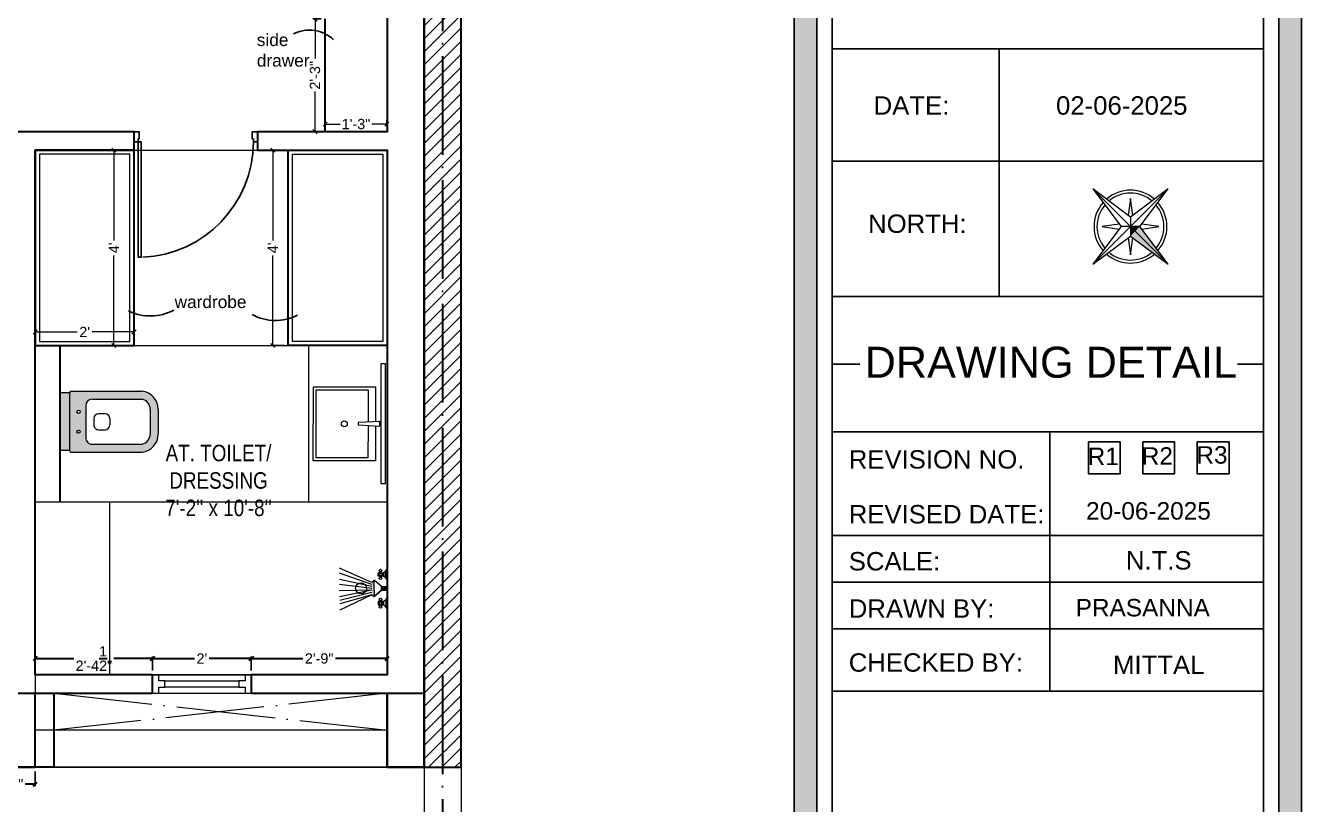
# Model space of a CAD drawing. Header units: millimetres. Extents: x 56222 to 3066687, y -650199 to -121287.
# Drawn here: x 150910.3 to 151220.4, y -177401.7 to -177212.3 of the extents above; entities that cross this region are included whole.
import ezdxf
from ezdxf.enums import TextEntityAlignment as Align

# ---------------------------------------------------------------- set-up
doc = ezdxf.new("R2010")
doc.units = ezdxf.units.MM
doc.header["$MEASUREMENT"] = 0
doc.header["$PDMODE"] = 35
doc.linetypes.add('ACAD_ISO04W100', pattern=[30, 24, -3, 0, -3])
doc.layers.get('Defpoints').update_dxf_attribs({"color": 220})
doc.layers.add('AR DOOR', color=40, linetype='Continuous')
doc.layers.add('AR ELE-5', color=134, linetype='Continuous')
for name, color, linetype, lineweight in [('COLUMN', 1, 'Continuous', 30), ('dim05', 1, 'Continuous', 13), ('ELEVATION ( SPIRAL STAIR )', 250, 'Continuous', 9), ('FIRST FLOOR ( TEXT )', 7, 'Continuous', 9), ('FURNITURE', 32, 'Continuous', 9), ('GROUND FLOOR', 7, 'Continuous', 9), ('GROUND FLOOR  ( HATCH )', 251, 'Continuous', 9), ('GROUND FLOOR  ( PLINE )', 251, 'Continuous', 30), ('Labelling', 1, 'Continuous', 25), ('NAME PLATE', 7, 'Continuous', 25), ('SECOND FLOOR', 7, 'Continuous', 9), ('SECOND FLOOR  ( PLINE )', 251, 'Continuous', 30), ('SECOND FLOOR ( DW_RAIL )', 7, 'Continuous', 9), ('SECOND FLOOR ( PLine )', 7, 'Continuous', 30), ('title block', 7, 'Continuous', 9), ('UTILITY', 48, 'Continuous', 9), ('wall', 7, 'Continuous', 30), ('X_PLOT', 1, 'Continuous', 9)]:
    doc.layers.add(name, color=color, linetype=linetype, lineweight=lineweight)
doc.layers.add('XX~SLAB ( PLINE )', color=251, linetype='Continuous', plot=False)
doc.styles.add('Arial', font='arial.ttf')
doc.styles.add('KATHA', font='swissc.ttf')
doc.styles.get("Standard").update_dxf_attribs({"font": 'arial.ttf', "height": 6})
doc.styles.add('style4', font='ARIALN.TTF')
doc.dimstyles.new('ISO-25', dxfattribs={"dimtxt": 2.5, "dimasz": 1, "dimexe": 0.5, "dimexo": 1, "dimtad": 0, "dimdec": 1, "dimlunit": 4, "dimtxsty": 'Standard', "dimblk": 'OBLIQUE', "dimcen": 2.5, "dimclrd": 1, "dimclre": 1, "dimclrt": 5, "dimadec": 0, "dimazin": 0, "dimtfac": 1, "dimtdec": 1, "dimtmove": 0, "dimatfit": 3, "dimfxl": 1, "dimlwd": -1, "dimarcsym": 0})

# ---------------------------------------------------------------- blocks, each defined once
blk = doc.blocks.new('4t')
at = {"transparency": 33554607}
h = blk.add_hatch(color=1, dxfattribs=at)
h.dxf.hatch_style = 1
h.paths.add_polyline_path([(45531.33, -35822.29), (45529.23, -35821.83), (45528.09, -35837.01)])
h = blk.add_hatch(color=1, dxfattribs=at)
h.dxf.hatch_style = 1
h.paths.add_polyline_path([(45531.8, -35820.19), (45529.23, -35821.83), (45531.33, -35822.29)])
h = blk.add_hatch(color=1, dxfattribs=at)
h.dxf.hatch_style = 1
h.paths.add_polyline_path([(45531.8, -35820.19), (45531.33, -35822.29), (45533.44, -35822.75)])
h = blk.add_hatch(color=1, dxfattribs=at)
h.dxf.hatch_style = 1
h.paths.add_polyline_path([(45533.44, -35822.75), (45531.33, -35822.29), (45528.09, -35837.01)])
at = {"layer": 'title block', "color": 7, "lineweight": 9}
for p, q in [((45535.51, -35803.37), (45530.16, -35817.62)), ((45535.51, -35803.37), (45531.8, -35820.19)), ((45534.36, -35818.55), (45535.51, -35803.37)), ((45530.5, -35816.7), (45526.88, -35812.49)), ((45526.88, -35812.49), (45529.18, -35817.55)), ((45530.16, -35817.62), (45514.98, -35816.48)), ((45514.98, -35816.48), (45529.23, -35821.83)), ((45514.98, -35816.48), (45531.8, -35820.19)), ((45531.8, -35820.19), (45530.16, -35817.62)), ((45539.5, -35815.27), (45534.44, -35817.57)), ((45535.28, -35818.89), (45539.5, -35815.27)), ((45528.31, -35821.48), (45524.1, -35825.11)), ((45531.8, -35820.19), (45528.09, -35837.01)), ((45529.23, -35821.83), (45528.09, -35837.01)), ((45531.8, -35820.19), (45529.23, -35821.83)), ((45534.36, -35818.55), (45531.8, -35820.19)), ((45533.44, -35822.75), (45531.8, -35820.19)), ((45531.8, -35820.19), (45548.62, -35823.9)), ((45548.62, -35823.9), (45534.36, -35818.55)), ((45524.1, -35825.11), (45529.16, -35822.81)), ((45528.09, -35837.01), (45533.44, -35822.75)), ((45533.09, -35823.67), (45536.71, -35827.89)), ((45533.44, -35822.75), (45548.62, -35823.9)), ((45536.71, -35827.89), (45534.42, -35822.83))]:
    blk.add_line(p, q, dxfattribs=at)
for radius, start, end in [(11.79, 81.36, 163.7665), (10.83, 82.4286, 162.6979), (10.83, 352.4286, 72.6979), (11.79, 351.36, 73.7665), (11.79, 171.36, 253.7665), (10.83, 172.4286, 252.6979), (11.79, 261.36, 343.7665), (10.83, 262.4286, 342.6979)]:
    blk.add_arc((45531.8, -35820.19), radius, start, end, dxfattribs=at)
blk = doc.blocks.new('LAYOUT FILE')
at = {"layer": 'NAME PLATE', "true_color": 0xd39e00}
h = blk.add_hatch(color=42, dxfattribs=at)
h.paths.add_polyline_path([(3346889.83, -513806.18), (3346889.83, -514260.7), (3347535.56, -514260.7), (3347535.56, -513806.18)])
h.paths.add_polyline_path([(3346894.36, -513810.71), (3347531.03, -513810.71), (3347531.03, -514256.17), (3346894.36, -514256.17)], flags=16)
blk.add_hatch(color=42, dxfattribs=at).paths.add_polyline_path([(3347433.6, -514256.17), (3347438.13, -514256.17), (3347438.13, -513806.18), (3347433.6, -513806.18)])
at = {"layer": 'NAME PLATE', "color": 42, "true_color": 0xd39e00}
for p, q in [((3347527.96, -513994.31), (3347441.2, -513994.31)), ((3347474.77, -513994.31), (3347474.77, -514044.12)), ((3347527.96, -514016.86), (3347441.2, -514016.86)), ((3347527.96, -514044.12), (3347441.2, -514044.12)), ((3347441.2, -514044.12), (3347441.2, -514123.43)), ((3347527.96, -514044.12), (3347527.96, -514123.43)), ((3347441.2, -514057.72), (3347446.81, -514057.72)), ((3347522.72, -514057.72), (3347527.96, -514057.72)), ((3347441.2, -514071.32), (3347527.96, -514071.32)), ((3347484.98, -514123.43), (3347484.98, -514071.32)), ((3347527.96, -514092.16), (3347441.2, -514092.16)), ((3347527.96, -514101.55), (3347441.2, -514101.55)), ((3347527.96, -514110.94), (3347441.2, -514110.94)), ((3347441.2, -514123.43), (3347527.96, -514123.43))]:
    blk.add_line(p, q, dxfattribs=at)
for points in [[(3346889.83, -513806.18), (3347535.56, -513806.18), (3347535.56, -514260.7), (3346889.83, -514260.7)], [(3347433.6, -514256.17), (3347433.6, -513806.18), (3347438.13, -513806.18), (3347438.13, -514256.17)], [(3346894.36, -513810.71), (3347531.03, -513810.71), (3347531.03, -514256.17), (3346894.36, -514256.17)], [(3347441.2, -514252.44), (3347441.2, -513814.44), (3347527.96, -513814.44), (3347527.96, -514252.44)], [(3347492.73, -514073.33), (3347499.12, -514073.33), (3347499.12, -514079.72), (3347492.73, -514079.72)], [(3347503.67, -514073.33), (3347510.06, -514073.33), (3347510.06, -514079.72), (3347503.67, -514079.72)], [(3347514.62, -514073.33), (3347521.01, -514073.33), (3347521.01, -514079.72), (3347514.62, -514079.72)]]:
    blk.add_lwpolyline(points, close=True, dxfattribs=at)
at = {"layer": 'NAME PLATE', "xscale": 0.6215000753186288, "yscale": 0.6215000753186288, "zscale": 0.6215000753186288, "rotation": 57.43675864906671}
blk.add_blockref('4t', (3313507.76, -525897.34), dxfattribs=at)
at = {"layer": 'NAME PLATE', "style": 'Arial'}
for s, height, p in [('DATE:', 3.699, (3347457.17, -514007.54)), ('02-06-2025', 3.699, (3347499.44, -514007.54)), ('NORTH:', 3.699, (3347458.35, -514031.31)), ('DRAWING DETAIL', 6.2234, (3347485.18, -514060.42)), ('REVISION NO.', 3.6986, (3347462.21, -514078.69)), ('REVISED DATE: ', 3.6986, (3347464.94, -514089.72)), ('SCALE:', 3.699, (3347453.75, -514099.17)), ('DRAWN BY:', 3.699, (3347459.2, -514108.68)), ('CHECKED BY:', 3.6986, (3347462.07, -514119.53)), ('MITTAL', 3.699, (3347506.87, -514120.02))]:
    blk.add_text(s, height=height, dxfattribs=at).set_placement(p, align=Align.CENTER)
at = {"layer": 'NAME PLATE', "insert": (3347506.87, -514095.29, 0), "char_height": 3.699, "width": 7.2187, "attachment_point": 2, "style": 'Arial'}
blk.add_mtext('N.T.S', dxfattribs=at)
blk = doc.blocks.new('*U500')
for points in [[(-1160, 0), (-1120, 0), (-1120, 30), (-1110, 30), (-1110, 100), (-1160, 100)], [(0, 0), (0, -1120), (-30, -1120), (-30, 0)], [(40, 0), (0, 0), (0, 30), (-10, 30), (-10, 100), (40, 100)]]:
    blk.add_lwpolyline(points, close=True)
at = {"layer": 'AR ELE-5', "linetype": 'ByBlock', "ltscale": 15}
blk.add_arc((2, 1), 1122, 180.0347, 267.627, dxfattribs=at)
blk = doc.blocks.new('A$C3EC62B37')
at = {"layer": 'FURNITURE', "lineweight": 30, "ltscale": 0.25, "true_color": 0xffffff}
h = blk.add_hatch(color=7, dxfattribs=at)
h.dxf.hatch_style = 1
h.paths.add_polyline_path([(-12.22, 0), (-12.22, 2.35), (-26.26, 2.35), (-26.26, 0)])
h.paths.add_polyline_path([(-26.26, 2.35), (-12.22, 2.35, 0.414214), (-11.83, 2.74), (-11.83, 19.96, 0.388639), (-16.24, 23.87), (-22.38, 23.87, 0.379499), (-26.65, 19.96), (-26.65, 2.74, 0.414214)])
h.paths.add_polyline_path([(-15.35, 6.26), (-23.13, 6.26, -0.414214), (-24.7, 7.83), (-24.7, 19.96, -0.349567), (-22.37, 21.91), (-16.24, 21.91, -0.364948), (-13.78, 19.96), (-13.78, 7.83, -0.414214)], flags=16)
h.paths.add_polyline_path([(-18.46, 8.22), (-20.02, 8.22, -0.414214), (-21.2, 9.39), (-21.2, 10.96, -0.414214), (-20.02, 12.13), (-18.46, 12.13, -0.414214), (-17.28, 10.96), (-17.28, 9.39, -0.414214)], flags=0)
h.paths.add_polyline_path([(-22.06, 4.53, -1), (-21.27, 4.53, -1)], flags=16)
at = {"layer": 'FURNITURE', "color": 0, "linetype": 'ByBlock', "lineweight": -2}
for p, q in [((-22.24, 23.87), (-16.24, 23.87)), ((-22.24, 21.91), (-16.24, 21.91)), ((-26.65, 2.74), (-26.65, 19.96)), ((-24.7, 7.83), (-24.7, 19.96)), ((-13.78, 7.83), (-13.78, 19.96)), ((-11.83, 2.74), (-11.83, 19.96)), ((-21.2, 9.39), (-21.2, 10.96)), ((-20.02, 12.13), (-18.46, 12.13)), ((-17.28, 9.39), (-17.28, 10.96)), ((-23.13, 6.26), (-15.35, 6.26)), ((-20.02, 8.22), (-18.46, 8.22)), ((-26.26, 2.35), (-12.22, 2.35)), ((-26.26, 2.35), (-26.26, 0)), ((-26.26, 0), (-12.22, 0)), ((-26.26, 0), (-12.22, 0)), ((-12.22, 2.35), (-12.22, 0))]:
    blk.add_line(p, q, dxfattribs=at)
for centre in [(-21.66, 4.53), (-16.81, 4.53)]:
    blk.add_circle(centre, 0.391, dxfattribs=at)
for centre, radius, start, end in [((-22.31, 19.5), 4.37, 89.0873, 174.0395), ((-22.31, 19.48), 2.44, 88.437, 168.6348), ((-16.17, 19.5), 4.37, 5.9605, 90.9127), ((-16.17, 19.48), 2.44, 11.3652, 91.563), ((-20.02, 10.96), 1.17, 90, 180), ((-20.02, 9.39), 1.17, 180, 270), ((-18.46, 10.96), 1.17, 0, 90), ((-18.46, 9.39), 1.17, 270, 0), ((-23.13, 7.83), 1.57, 180, 270), ((-15.35, 7.83), 1.57, 270, 0), ((-26.26, 2.74), 0.391, 180, 270), ((-12.22, 2.74), 0.391, 270, 0)]:
    blk.add_arc(centre, radius, start, end, dxfattribs=at)
blk = doc.blocks.new('_Oblique')
at = {"layer": 'wall', "color": 0, "lineweight": -2}
blk.add_line((-0.5, -0.5), (0.5, 0.5), dxfattribs=at)
blk = doc.blocks.new('*D543')
at = {"layer": 'Defpoints', "color": 0, "transparency": 16777216}
for p in [(150974.13, -177242.64), (150970.36, -177290.14), (150974.13, -177290.14)]:
    blk.add_point(p, dxfattribs=at)
at = {"layer": 'dim05', "color": 1, "linetype": 'Continuous', "lineweight": -2, "transparency": 16777216}
for p, q in [((150973.13, -177242.64), (150969.86, -177242.64)), ((150973.13, -177290.14), (150969.86, -177290.14))]:
    blk.add_line(p, q, dxfattribs=at)
at = {"layer": 'dim05', "color": 1, "linetype": 'Continuous', "transparency": 16777216}
for p, q in [((150970.36, -177242.64), (150970.36, -177264.56)), ((150970.36, -177290.14), (150970.36, -177268.21))]:
    blk.add_line(p, q, dxfattribs=at)
at = {"layer": 'dim05', "color": 1, "transparency": 16777216}
for p, rotation in [((150970.36, -177242.64), 90), ((150970.36, -177290.14), 270)]:
    blk.add_blockref('_Oblique', p, dxfattribs=dict(at, rotation=rotation))
at = {"layer": 'dim05', "color": 5, "lineweight": 25, "transparency": 16777216, "insert": (150970.36, -177266.39), "char_height": 2.5, "attachment_point": 5, "rotation": 90, "style": 'Arial'}
blk.add_mtext("4'", dxfattribs=at)
blk = doc.blocks.new('*D544')
at = {"layer": 'Defpoints', "color": 0, "transparency": 16777216}
for p in [(150933.63, -177242.64), (150931.74, -177290.14), (150933.63, -177290.14)]:
    blk.add_point(p, dxfattribs=at)
at = {"layer": 'dim05', "color": 1, "linetype": 'Continuous', "lineweight": -2, "transparency": 16777216}
for p, q in [((150932.63, -177242.64), (150931.24, -177242.64)), ((150932.63, -177290.14), (150931.24, -177290.14))]:
    blk.add_line(p, q, dxfattribs=at)
at = {"layer": 'dim05', "color": 1, "linetype": 'Continuous', "transparency": 16777216}
for p, q in [((150931.74, -177242.64), (150931.74, -177264.56)), ((150931.74, -177290.14), (150931.74, -177268.21))]:
    blk.add_line(p, q, dxfattribs=at)
at = {"layer": 'dim05', "color": 1, "transparency": 16777216}
for p, rotation in [((150931.74, -177242.64), 90), ((150931.74, -177290.14), 270)]:
    blk.add_blockref('_Oblique', p, dxfattribs=dict(at, rotation=rotation))
at = {"layer": 'dim05', "color": 5, "lineweight": 25, "transparency": 16777216, "insert": (150931.74, -177266.39), "char_height": 2.5, "attachment_point": 5, "rotation": 90, "style": 'Arial'}
blk.add_mtext("4'", dxfattribs=at)
blk = doc.blocks.new('*D545')
at = {"layer": 'Defpoints', "color": 0, "transparency": 16777216}
for p in [(150912.63, -177286.83), (150936.63, -177286.83), (150936.63, -177286.83)]:
    blk.add_point(p, dxfattribs=at)
at = {"layer": 'dim05', "color": 1, "linetype": 'Continuous', "lineweight": -2, "transparency": 16777216}
for p, q in [((150912.63, -177285.83), (150912.63, -177286.33)), ((150936.63, -177285.83), (150936.63, -177286.33))]:
    blk.add_line(p, q, dxfattribs=at)
at = {"layer": 'dim05', "color": 1, "linetype": 'Continuous', "transparency": 16777216}
for p, q in [((150912.63, -177286.83), (150922.83, -177286.83)), ((150936.63, -177286.83), (150926.43, -177286.83))]:
    blk.add_line(p, q, dxfattribs=at)
at = {"layer": 'dim05', "color": 1, "transparency": 16777216, "rotation": 180}
blk.add_blockref('_Oblique', (150912.63, -177286.83), dxfattribs=at)
at = {"layer": 'dim05', "color": 1, "transparency": 16777216}
blk.add_blockref('_Oblique', (150936.63, -177286.83), dxfattribs=at)
at = {"layer": 'dim05', "color": 5, "lineweight": 25, "transparency": 16777216, "insert": (150924.63, -177286.83), "char_height": 2.5, "attachment_point": 5, "style": 'Arial'}
blk.add_mtext("2'", dxfattribs=at)
blk = doc.blocks.new('A$C07311617')
at = {"layer": 'UTILITY'}
h = blk.add_hatch(color=7, dxfattribs=at)
h.paths.add_polyline_path([(-3.13, 2.02), (-3.13, 0), (-3.74, 0), (-3.74, 0.46), (-3.74, 1.42)])
h.paths.add_polyline_path([(-3.13, 0), (-3.13, -0.46), (-3.13, -2.02), (-3.74, -1.59), (-3.74, -0.46), (-3.74, 0)])
h = blk.add_hatch(color=7, dxfattribs=at)
h.paths.add_polyline_path([(0, 0.46), (0, 0), (-1.35, 0), (-1.35, 0.46)])
h.paths.add_polyline_path([(0, 0), (0, -0.46), (-1.35, -0.46), (-1.35, 0)])
at = {"layer": 'UTILITY', "color": 7}
for p, q in [((-3.74, 1.42), (-11.52, 4.9)), ((-3.74, 0.94), (-11.52, 3.66)), ((-1.74, 3.79), (-1.74, 4.05)), ((-1.47, 3.79), (-1.47, 4.05)), ((-0.8, 3.9), (-0.8, 2.88)), ((-0.27, 2.44), (-0.27, 4.33)), ((-3.74, 0.46), (-11.52, 2.15)), ((-3.74, 0), (-11.52, 0.93)), ((-3.13, 2.02), (-3.74, 1.42)), ((-3.13, -0.46), (-3.13, 2.02)), ((-1.35, 0.46), (-3.13, 2.02)), ((-3.13, 0.46), (-3.13, 1.42)), ((-1.74, 2.99), (-1.74, 2.72)), ((-1.47, 2.99), (-1.47, 2.72)), ((-1.35, -0.46), (-1.35, 0.46)), ((-1.35, 0.46), (0, 0.46)), ((0, -0.46), (0, 0.46)), ((-3.74, -0.46), (-11.62, -0.61)), ((-3.74, -0.46), (-11.57, -2.09)), ((-3.74, -1.03), (-11.52, -2.96)), ((-3.74, -1.59), (-11.52, -5.3)), ((-3.74, -1.59), (-11.52, -3.73)), ((-3.74, -1.59), (-3.13, -2.02)), ((-3.13, -0.46), (-3.13, -2.02)), ((-1.35, -0.46), (-3.13, -2.02)), ((-1.74, -3.22), (-1.74, -2.95)), ((-1.47, -3.22), (-1.47, -2.95)), ((-1.35, -0.46), (0, -0.46)), ((-0.27, -2.68), (-0.27, -4.56)), ((-1.74, -4.02), (-1.74, -4.29)), ((-1.47, -4.02), (-1.47, -4.29)), ((-0.8, -4.13), (-0.8, -3.11))]:
    blk.add_line(p, q, dxfattribs=at)
for points in [[(-1.07, 2.99), (-2.14, 2.99), (-2.14, 3.79), (-1.07, 3.79)], [(-1.07, -3.22), (-2.14, -3.22), (-2.14, -4.02), (-1.07, -4.02)]]:
    blk.add_lwpolyline(points, close=True, dxfattribs=at)
for points in [[(-1.35, 0.46), (-3.13, 2.02)], [(-3.13, -2.02), (-1.35, -0.46)]]:
    blk.add_lwpolyline(points, dxfattribs=at)
for centre, radius in [((-1.6, 4.32), 0.298), ((-1.6, 3.39), 0.298), ((-6.31, 0), 1.33), ((-1.6, 2.45), 0.298), ((-1.6, -2.69), 0.298), ((-1.6, -3.62), 0.298), ((-1.6, -4.55), 0.298)]:
    blk.add_circle(centre, radius, dxfattribs=at)
for centre, start, end in [((-1.47, 5.26), 285.2551, 344.7449), ((-1.47, 1.52), 15.2551, 74.7449), ((-1.47, -1.75), 285.2551, 344.7449), ((-1.47, -5.49), 15.2551, 74.7449)]:
    blk.add_arc(centre, 1.52, start, end, dxfattribs=at)
blk = doc.blocks.new('*D549')
at = {"layer": 'Defpoints', "color": 0, "transparency": 16777216}
for p in [(150980.62, -177210.74), (150983.08, -177210.74), (150983.08, -177238.14)]:
    blk.add_point(p, dxfattribs=at)
at = {"layer": 'dim05', "color": 1, "linetype": 'Continuous', "lineweight": -2, "transparency": 16777216}
for p, q in [((150982.08, -177210.74), (150980.12, -177210.74)), ((150982.08, -177238.14), (150980.12, -177238.14))]:
    blk.add_line(p, q, dxfattribs=at)
at = {"layer": 'dim05', "color": 1, "linetype": 'Continuous', "transparency": 16777216}
for p, q in [((150980.62, -177210.74), (150980.62, -177220.47)), ((150980.62, -177238.14), (150980.62, -177228.41))]:
    blk.add_line(p, q, dxfattribs=at)
at = {"layer": 'dim05', "color": 1, "transparency": 16777216}
for p, rotation in [((150980.62, -177210.74), 90), ((150980.62, -177238.14), 270)]:
    blk.add_blockref('_Oblique', p, dxfattribs=dict(at, rotation=rotation))
at = {"layer": 'dim05', "color": 5, "lineweight": 25, "transparency": 16777216, "insert": (150980.62, -177224.44), "char_height": 2.5, "attachment_point": 5, "rotation": 90, "style": 'Arial'}
blk.add_mtext('2\'-3"', dxfattribs=at)
blk = doc.blocks.new('*D550')
at = {"layer": 'Defpoints', "color": 0, "transparency": 16777216}
for p in [(150983.08, -177233.44), (150998.08, -177234.44), (150983.08, -177236.3)]:
    blk.add_point(p, dxfattribs=at)
at = {"layer": 'dim05', "color": 1, "linetype": 'Continuous', "lineweight": -2, "transparency": 16777216}
for p, q in [((150983.08, -177234.44), (150983.08, -177236.8)), ((150998.08, -177235.44), (150998.08, -177236.8))]:
    blk.add_line(p, q, dxfattribs=at)
at = {"layer": 'dim05', "color": 1, "linetype": 'Continuous', "transparency": 16777216}
for p, q in [((150983.08, -177236.3), (150986.75, -177236.3)), ((150998.08, -177236.3), (150994.41, -177236.3))]:
    blk.add_line(p, q, dxfattribs=at)
at = {"layer": 'dim05', "color": 1, "transparency": 16777216, "rotation": 180}
blk.add_blockref('_Oblique', (150983.08, -177236.3), dxfattribs=at)
at = {"layer": 'dim05', "color": 1, "transparency": 16777216}
blk.add_blockref('_Oblique', (150998.08, -177236.3), dxfattribs=at)
at = {"layer": 'dim05', "color": 5, "lineweight": 25, "transparency": 16777216, "insert": (150990.58, -177236.3), "char_height": 2.5, "attachment_point": 5, "style": 'Arial'}
blk.add_mtext('1\'-3"', dxfattribs=at)
blk = doc.blocks.new('*D567')
at = {"layer": 'Defpoints', "color": 0, "transparency": 16777216}
for p in [(150903.63, -177392.64), (150912.63, -177392.64), (150912.63, -177396.74)]:
    blk.add_point(p, dxfattribs=at)
at = {"layer": 'dim05', "color": 5, "linetype": 'Continuous', "lineweight": -2, "transparency": 16777216}
for p, q in [((150903.63, -177393.64), (150903.63, -177397.24)), ((150912.63, -177393.64), (150912.63, -177397.24))]:
    blk.add_line(p, q, dxfattribs=at)
at = {"layer": 'dim05', "color": 5, "linetype": 'Continuous', "lineweight": 30, "transparency": 16777216}
for p, q in [((150903.63, -177396.74), (150906.07, -177396.74)), ((150912.63, -177396.74), (150910.19, -177396.74))]:
    blk.add_line(p, q, dxfattribs=at)
at = {"layer": 'dim05', "color": 5, "lineweight": 30, "transparency": 16777216, "rotation": 180}
blk.add_blockref('_Oblique', (150903.63, -177396.74), dxfattribs=at)
at = {"layer": 'dim05', "color": 5, "lineweight": 30, "transparency": 16777216}
blk.add_blockref('_Oblique', (150912.63, -177396.74), dxfattribs=at)
at = {"layer": 'dim05', "color": 5, "lineweight": 30, "transparency": 16777216, "insert": (150908.13, -177396.74), "char_height": 2.5, "attachment_point": 5, "style": 'Arial'}
blk.add_mtext('9"', dxfattribs=at)
blk = doc.blocks.new('*D568')
at = {"layer": 'Defpoints', "color": 0, "transparency": 16777216}
for p in [(150941.13, -177366.2), (150912.63, -177370.14), (150941.13, -177370.14)]:
    blk.add_point(p, dxfattribs=at)
at = {"layer": 'dim05', "color": 5, "linetype": 'Continuous', "lineweight": -2, "transparency": 16777216}
for p, q in [((150912.63, -177369.14), (150912.63, -177365.7)), ((150941.13, -177369.14), (150941.13, -177365.7))]:
    blk.add_line(p, q, dxfattribs=at)
at = {"layer": 'dim05', "color": 5, "linetype": 'Continuous', "lineweight": 30, "transparency": 16777216}
for p, q in [((150912.63, -177366.2), (150922, -177366.2)), ((150941.13, -177366.2), (150931.76, -177366.2))]:
    blk.add_line(p, q, dxfattribs=at)
at = {"layer": 'dim05', "color": 5, "lineweight": 30, "transparency": 16777216, "rotation": 180}
blk.add_blockref('_Oblique', (150912.63, -177366.2), dxfattribs=at)
at = {"layer": 'dim05', "color": 5, "lineweight": 30, "transparency": 16777216}
blk.add_blockref('_Oblique', (150941.13, -177366.2), dxfattribs=at)
at = {"layer": 'dim05', "color": 5, "lineweight": 30, "transparency": 16777216, "insert": (150926.88, -177366.2), "char_height": 2.5, "attachment_point": 5, "style": 'Arial'}
blk.add_mtext('2\'-4{\\H1x;\\S1/2;}"', dxfattribs=at)
blk = doc.blocks.new('*D569')
at = {"layer": 'Defpoints', "color": 0, "transparency": 16777216}
for p in [(150965.13, -177366.2), (150941.13, -177370.14), (150965.13, -177370.14)]:
    blk.add_point(p, dxfattribs=at)
at = {"layer": 'dim05', "color": 5, "linetype": 'Continuous', "lineweight": -2, "transparency": 16777216}
for p, q in [((150941.13, -177369.14), (150941.13, -177365.7)), ((150965.13, -177369.14), (150965.13, -177365.7))]:
    blk.add_line(p, q, dxfattribs=at)
at = {"layer": 'dim05', "color": 5, "linetype": 'Continuous', "lineweight": 30, "transparency": 16777216}
for p, q in [((150941.13, -177366.2), (150951.33, -177366.2)), ((150965.13, -177366.2), (150954.92, -177366.2))]:
    blk.add_line(p, q, dxfattribs=at)
at = {"layer": 'dim05', "color": 5, "lineweight": 30, "transparency": 16777216, "rotation": 180}
blk.add_blockref('_Oblique', (150941.13, -177366.2), dxfattribs=at)
at = {"layer": 'dim05', "color": 5, "lineweight": 30, "transparency": 16777216}
blk.add_blockref('_Oblique', (150965.13, -177366.2), dxfattribs=at)
at = {"layer": 'dim05', "color": 5, "lineweight": 30, "transparency": 16777216, "insert": (150953.13, -177366.2), "char_height": 2.5, "attachment_point": 5, "style": 'Arial'}
blk.add_mtext("2'", dxfattribs=at)
blk = doc.blocks.new('*D570')
at = {"layer": 'Defpoints', "color": 0, "transparency": 16777216}
for p in [(150998.13, -177366.2), (150965.13, -177370.14), (150998.13, -177370.14)]:
    blk.add_point(p, dxfattribs=at)
at = {"layer": 'dim05', "color": 5, "linetype": 'Continuous', "lineweight": -2, "transparency": 16777216}
for p, q in [((150965.13, -177369.14), (150965.13, -177365.7)), ((150998.13, -177369.14), (150998.13, -177365.7))]:
    blk.add_line(p, q, dxfattribs=at)
at = {"layer": 'dim05', "color": 5, "linetype": 'Continuous', "lineweight": 30, "transparency": 16777216}
for p, q in [((150965.13, -177366.2), (150977.66, -177366.2)), ((150998.13, -177366.2), (150985.6, -177366.2))]:
    blk.add_line(p, q, dxfattribs=at)
at = {"layer": 'dim05', "color": 5, "lineweight": 30, "transparency": 16777216, "rotation": 180}
blk.add_blockref('_Oblique', (150965.13, -177366.2), dxfattribs=at)
at = {"layer": 'dim05', "color": 5, "lineweight": 30, "transparency": 16777216}
blk.add_blockref('_Oblique', (150998.13, -177366.2), dxfattribs=at)
at = {"layer": 'dim05', "color": 5, "lineweight": 30, "transparency": 16777216, "insert": (150981.63, -177366.2), "char_height": 2.5, "attachment_point": 5, "style": 'Arial'}
blk.add_mtext('2\'-9"', dxfattribs=at)

msp = doc.modelspace()

# ---------------------------------------------------------------- hatches: boundary and pattern name
at = {"layer": 'GROUND FLOOR  ( HATCH )'}
h = msp.add_hatch(dxfattribs=at)
h.set_pattern_fill('ANSI31', color=6, scale=18, style=0)
h.set_pattern_definition([(45, (34475.4448, -14773.4645), (-1.590990258, 1.590990258), [])])
h.paths.add_polyline_path([(151016.1307, -177049.1389), (151007.1307, -177049.1389), (151007.1307, -177392.6389), (151016.1307, -177392.6389)])
at = {"layer": 'GROUND FLOOR  ( PLINE )', "lineweight": 5}
h = msp.add_hatch(dxfattribs=at)
h.set_pattern_fill('ANSI32', color=3, scale=5)
h.set_pattern_definition([(45, (1634.4872, -5.5963), (-1.325825215, 1.325825215), []), (45, (1635.371, -5.5963), (-1.325825215, 1.325825215), [])])
h.paths.add_polyline_path([(150908.1307, -177383.6389), (150903.6307, -177383.6389), (150903.6307, -177392.6389), (150908.1307, -177392.6389)])
h.paths.add_polyline_path([(151004.1307, -177383.6389), (151004.1307, -177392.6389)], flags=17)

# ---------------------------------------------------------------- linework, layer by layer
at = {"layer": 'COLUMN'}
for points in [[(150908.1307, -177374.6389), (150917.1307, -177374.6389), (150917.1307, -177392.6389), (150908.1307, -177392.6389)], [(150998.1307, -177374.6389), (151007.1307, -177374.6389), (151007.1307, -177392.6389), (150998.1307, -177392.6389)]]:
    msp.add_lwpolyline(points, close=True, dxfattribs=at)
at = {"layer": 'ELEVATION ( SPIRAL STAIR )', "color": 5}
msp.add_lwpolyline([(150996.5835, -177323.6986), (150997.74, -177323.6986), (150997.74, -177294.5996), (150996.5835, -177294.5996)], close=True, dxfattribs=at)
at = {"layer": 'FURNITURE', "lineweight": 30}
msp.add_line((150983.0771, -177238.1389), (150983.0771, -177210.7379), dxfattribs=at)
at = {"layer": 'FURNITURE'}
msp.add_line((150979.1308, -177328.1389), (150979.1308, -177290.1389), dxfattribs=at)
at = {"layer": 'FURNITURE', "lineweight": 30}
msp.add_lwpolyline([(150912.6308, -177242.639), (150912.6308, -177290.1389), (150936.6308, -177290.1389), (150936.6308, -177242.6389), (150912.6308, -177242.6389)], dxfattribs=at)
at = {"layer": 'FURNITURE'}
for points in [[(150913.6308, -177243.6389), (150913.6308, -177289.1389), (150935.6308, -177289.1389), (150935.6308, -177243.6389)], [(150997.1308, -177243.6389), (150997.1308, -177289.1389), (150975.1308, -177289.1389), (150975.1308, -177243.6389)], [(150991.0895, -177308.8597), (150991.0892, -177309.4314), (150996.3859, -177309.6892), (150996.3867, -177308.609)], [(150912.6308, -177328.1389), (150930.6308, -177328.1389), (150930.6308, -177370.1389), (150912.6308, -177370.1389)]]:
    msp.add_lwpolyline(points, close=True, dxfattribs=at)
at = {"layer": 'FURNITURE', "lineweight": 30}
msp.add_lwpolyline([(150974.1308, -177242.6389), (150998.1308, -177242.6389), (150998.1308, -177290.1389), (150974.1308, -177290.1389)], close=True, dxfattribs=at)
at = {"layer": 'FURNITURE'}
for points in [[(150995.3057, -177309.6366), (150995.2913, -177318.1477), (150980.1973, -177318.1389), (150980.2179, -177300.1389), (150995.3119, -177300.1477), (150995.3064, -177308.6601)], [(150993.5054, -177309.549), (150993.4913, -177317.4263), (150980.918, -177317.4192), (150980.9376, -177300.8596), (150993.511, -177300.8667), (150993.5059, -177308.7454)]]:
    msp.add_lwpolyline(points, dxfattribs=at)
msp.add_circle((150987.7443, -177309.1433), 0.7202, dxfattribs=at)
at = {"layer": 'GROUND FLOOR'}
for p, q in [((151007.1307, -177009.0901), (151007.1307, -177530.0229)), ((151016.1307, -177009.0901), (151016.1307, -177530.0229)), ((150912.6308, -177290.1389), (150998.1308, -177290.1389)), ((150912.6308, -177328.1389), (150998.1308, -177328.1389))]:
    msp.add_line(p, q, dxfattribs=at)
at = {"layer": 'GROUND FLOOR', "color": 1, "linetype": 'ACAD_ISO04W100'}
msp.add_line((151011.6307, -177009.0901), (151011.6307, -177392.6389), dxfattribs=at)
at = {"layer": 'GROUND FLOOR', "color": 6, "lineweight": 30}
msp.add_lwpolyline([(151016.1307, -177049.1389), (151007.1307, -177049.1389), (151007.1307, -177392.6389), (151016.1307, -177392.6389)], close=True, dxfattribs=at)
at = {"layer": 'GROUND FLOOR  ( PLINE )'}
msp.add_lwpolyline([(150918.6308, -177290.1389), (150918.6308, -177328.1389)], dxfattribs=at)
at = {"layer": 'Labelling', "color": 1}
for centre, radius, start, end in [((150979.235, -177221.8825, -0.0704), 8.4406, 45.93063, 117.311597), ((150940.6218, -177271.0757, 0.0693), 11.8685, 243.327677, 298.632473), ((150971.0342, -177272.1694, 0.0693), 11.8685, 241.367527, 296.672323)]:
    msp.add_arc(centre, radius, start, end, dxfattribs=at)
at = {"layer": 'SECOND FLOOR'}
for p, q in [((150998.1307, -177086.6389), (150998.1307, -177238.1389)), ((150908.1307, -177238.1389), (150936.6307, -177238.1389)), ((150936.6307, -177238.1389), (150936.6307, -177242.6389)), ((150966.6307, -177238.1389), (150998.1307, -177238.1389)), ((150966.6307, -177238.1389), (150966.6307, -177242.6389)), ((150912.6307, -177242.6389), (150912.6307, -177392.6389)), ((150912.6307, -177242.6389), (150998.1307, -177242.6389)), ((150998.1307, -177242.6389), (150998.1307, -177370.1389)), ((150912.6307, -177370.1389), (150998.1307, -177370.1389)), ((150912.6307, -177374.6389), (150998.1307, -177374.6389)), ((150998.1307, -177374.6389), (150998.1307, -177392.6389)), ((150998.1307, -177383.6389), (150912.6307, -177383.6389)), ((151007.1307, -177392.6389), (150606.6307, -177392.6389))]:
    msp.add_line(p, q, dxfattribs=at)
at = {"layer": 'SECOND FLOOR', "color": 1, "linetype": 'ACAD_ISO04W100'}
for p, q in [((150917.1307, -177374.6389), (150998.1307, -177383.6389)), ((150998.1307, -177374.6389), (150917.1307, -177383.6389))]:
    msp.add_line(p, q, dxfattribs=at)
at = {"layer": 'SECOND FLOOR  ( PLINE )'}
msp.add_lwpolyline([(151007.1307, -177082.1389), (150962.1307, -177082.1389), (150962.1307, -177086.6389), (150998.1307, -177086.6389), (150998.1307, -177238.1389), (150966.6307, -177238.1389), (150966.6307, -177242.6389), (150998.1307, -177242.6389), (150998.1307, -177370.1389), (150965.1257, -177370.1389), (150965.1257, -177374.6389), (150998.1307, -177374.6389), (150998.1307, -177392.6389), (151007.1307, -177392.6389)], close=True, dxfattribs=at)
at = {"layer": 'SECOND FLOOR ( DW_RAIL )', "color": 3}
msp.add_lwpolyline([(150965.1257, -177370.1389), (150963.6257, -177370.1389), (150963.6257, -177371.6389), (150962.1257, -177371.6389), (150962.1257, -177373.1389), (150944.1257, -177373.1389), (150944.1257, -177371.6389), (150942.6257, -177371.6389), (150942.6257, -177370.1389), (150941.1257, -177370.1389), (150941.1257, -177374.6389), (150942.6257, -177374.6389), (150942.6257, -177373.1389), (150944.1257, -177373.1389), (150944.1257, -177371.6389), (150962.1257, -177371.6389), (150962.1257, -177373.1389), (150963.6257, -177373.1389), (150963.6257, -177374.6389), (150965.1257, -177374.6389), (150965.1257, -177370.1389), (150941.1257, -177370.1389), (150941.1257, -177374.6389), (150965.1257, -177374.6389)], close=True, dxfattribs=at)
at = {"layer": 'SECOND FLOOR ( PLine )'}
msp.add_lwpolyline([(150912.6307, -177374.6389), (150941.1257, -177374.6389), (150941.1257, -177370.1389), (150912.6307, -177370.1389), (150912.6307, -177242.6389), (150936.6307, -177242.6389), (150936.6307, -177238.1389), (150908.1307, -177238.1389), (150908.1307, -177242.6389), (150908.1307, -177242.6389), (150908.1307, -177392.6389), (150912.6307, -177392.6389)], close=True, dxfattribs=at)
at = {"layer": 'X_PLOT', "linetype": 'ACAD_ISO04W100', "lineweight": 30}
msp.add_line((151011.6307, -177009.0901), (151011.6307, -177504.8889), dxfattribs=at)
at = {"layer": 'XX~SLAB ( PLINE )'}
msp.add_lwpolyline([(150602.1307, -177082.1389), (151007.1307, -177082.1389), (151007.1307, -177392.6389), (150998.1307, -177392.6389), (150978.3261, -177392.6389), (150937.9889, -177392.6389), (150912.6307, -177392.6389), (150765.6307, -177392.6389), (150692.3872, -177392.6389), (150602.1307, -177392.6389)], close=True, dxfattribs=at)

# ---------------------------------------------------------------- block references
at = {"layer": 'AR DOOR', "linetype": 'ByBlock', "lineweight": -2, "extrusion": (0, 0, -1), "xscale": 0.02500000000004618, "yscale": 0.02500000000004618, "zscale": -0.02500000000004618}
msp.add_blockref('*U500', (-150937.6307, -177240.6389), dxfattribs=at)
at = {"layer": 'FURNITURE', "rotation": 270.0000000028459}
msp.add_blockref('A$C3EC62B37', (150918.6308, -177327.8779), dxfattribs=at)
at = {"layer": 'FURNITURE', "lineweight": 18, "rotation": 0.03312803684924393}
msp.add_blockref('A$C07311617', (150998.1308, -177349.1389), dxfattribs=at)
at = {"layer": 'NAME PLATE', "lineweight": 0, "xscale": 1.209046105522275, "yscale": 1.209046105522275, "zscale": 1.209046105522275}
msp.add_blockref('LAYOUT FILE', (-3896104.4658, 444224.8067, 0.1256), dxfattribs=at)

# ---------------------------------------------------------------- texts
at = {"layer": 'FIRST FLOOR ( TEXT )', "insert": (150957.1704, -177322.949), "char_height": 4, "attachment_point": 5, "style": 'KATHA'}
msp.add_mtext("AT. TOILET/\\PDRESSING\\P7'-2'' x 10'-8''", dxfattribs=at)
at = {"layer": 'Labelling', "color": 1, "char_height": 3, "width": 33.454272, "attachment_point": 5, "style": 'style4'}
for s, insert in [('\\A1;\\pxql;{\\fArial|b0|i0|c0|p34;side \\Pdrawer}', (150983.2016, -177218.3471, -0.0704)), ('\\A1;{\\fArial|b0|i0|c0|p34;wardrobe}', (150955.2292, -177279.5279, -0.0006))]:
    msp.add_mtext(s, dxfattribs=dict(at, insert=insert))
at = {"layer": 'NAME PLATE', "style": 'Arial'}
for s, p in [('20-06-2025', (151183.1789, -177332.4322, 0.1256)), ('PRASANNA', (151181.7927, -177355.9706, 0.1256))]:
    msp.add_text(s, height=4.24568, dxfattribs=at).set_placement(p, align=Align.CENTER)
at = {"layer": 'NAME PLATE', "color": 1, "insert": (151172.1924, -177314.9374, 0.1256), "char_height": 4.24568, "width": 5.841591, "attachment_point": 2, "style": 'Arial'}
msp.add_mtext('R1', dxfattribs=at)
at = {"layer": 'NAME PLATE', "char_height": 4.24568, "width": 5.841591, "attachment_point": 2, "style": 'Arial'}
for s, insert in [('R2', (151185.3404, -177314.844, 0.1256)), ('R3', (151198.6149, -177314.5848, 0.1256))]:
    msp.add_mtext(s, dxfattribs=dict(at, insert=insert))

# ---------------------------------------------------------------- dimensions: what is measured, and where the dimension line sits
at = {"layer": 'dim05', "color": 27, "lineweight": 25, "true_color": 0x7d5120}
for base, p1, p2, angle, picture, middle in [((150980.6223, -177210.7379), (150983.0771, -177238.1389), (150983.0771, -177210.7379), 90, '*D549', (150980.6223, -177224.4384)), ((150983.0771, -177236.2972), (150998.0771, -177234.4426), (150983.0771, -177233.4426), 180, '*D550', (150990.5771, -177236.2972)), ((150931.7355339428, -177290.1389348986), (150933.630772942, -177242.6389348985), (150933.630772942, -177290.1389348985), 90, '*D544', (150931.7355339427, -177266.3889348985)), ((150970.3602224388, -177290.1389348986), (150974.130772942, -177242.6389348985), (150974.130772942, -177290.1389348985), 90, '*D543', (150970.3602224387, -177266.3889348985))]:
    dim = msp.add_linear_dim(base=base, p1=p1, p2=p2, angle=angle, dimstyle='ISO-25', override={"dimdec": 0, "dimtxsty": 'Arial'}, dxfattribs=at)
    dim.commit()
    dim.dimension.update_dxf_attribs({"geometry": picture, "text_midpoint": middle})
dim = msp.add_linear_dim(base=(150936.6308, -177286.8309), p1=(150912.6308, -177286.8309), p2=(150936.6308, -177286.8309), dimstyle='ISO-25', override={"dimtxsty": 'Arial'}, dxfattribs=at)
dim.commit()
dim.dimension.update_dxf_attribs({"geometry": '*D545', "text_midpoint": (150924.6308, -177286.8309)})
at = {"layer": 'dim05', "color": 27, "lineweight": 30, "true_color": 0x7d5120}
for base, p1, p2, picture, middle in [((150941.1253, -177366.1965), (150912.6308, -177370.1389), (150941.1253, -177370.1389), '*D568', (150926.8781, -177366.1965)), ((150965.1258, -177366.1965), (150941.1253, -177370.1389), (150965.1258, -177370.1389), '*D569', (150953.1256, -177366.1965)), ((150998.1307, -177366.1965), (150965.1258, -177370.1389), (150998.1307, -177370.1389), '*D570', (150981.6283, -177366.1965)), ((150912.6307, -177396.7352), (150903.6307, -177392.6389), (150912.6307, -177392.6389), '*D567', (150908.1307, -177396.7352))]:
    dim = msp.add_linear_dim(base=base, p1=p1, p2=p2, dimstyle='ISO-25', override={"dimtxsty": 'Arial', "dimclrd": 5, "dimclre": 5, "dimlwd": 30}, dxfattribs=at)
    dim.commit()
    dim.dimension.update_dxf_attribs({"geometry": picture, "text_midpoint": middle})

doc.saveas('drawing.dxf')
